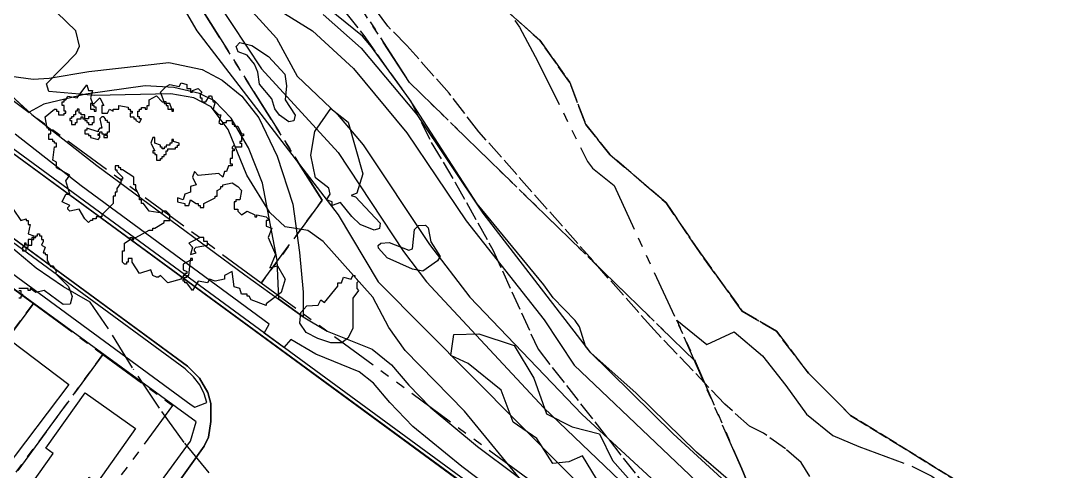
# Model space of a CAD drawing. Header units: metres. Extents: x -400 to 800, y -650 to 500.
# Drawn here: x -212.8 to -76.2, y 295.1 to 354.7 of the extents above; entities that cross this region are included whole.
import ezdxf

# ---------------------------------------------------------------- set-up
doc = ezdxf.new("R2010")
doc.units = ezdxf.units.M
doc.header["$LTSCALE"] = 2
for name, pattern in [('DASHDOT', [3.556, 2.54, -0.508, 0, -0.508]), ('DASHED', [1.524, 1.27, -0.254]), ('PHANTOM', [6.35, 3.175, -0.635, 0.635, -0.635, 0.635, -0.635])]:
    doc.linetypes.add(name, pattern=pattern)
for name, color, linetype in [('SITE-BLDG-EXIST', 7, 'CONTINUOUS'), ('SITE-FLOOD-LIMIT', 5, 'DASHED'), ('SITE-PATH', 84, 'CONTINUOUS'), ('SITE-PROPERTY', 7, 'PHANTOM'), ('SITE-ROAD-CURB', 7, 'CONTINUOUS'), ('SITE-ROAD-PAVED', 7, 'CONTINUOUS'), ('SITE-SETBACK-WATER', 1, 'DASHDOT'), ('SITE-TREE-CANOPY', 94, 'CONTINUOUS'), ('SITE-WATER-EDGE', 5, 'CONTINUOUS'), ('TOPO-CONTOUR-MAJOR', 8, 'CONTINUOUS'), ('TOPO-CONTOUR-MINOR', 9, 'CONTINUOUS')]:
    doc.layers.add(name, color=color, linetype=linetype)

msp = doc.modelspace()

# ---------------------------------------------------------------- linework, layer by layer
at = {"layer": 'SITE-BLDG-EXIST'}
for points in [[(-222.71, 300.93), (-214.09, 312.34), (-206.43, 306.54), (-215.05, 295.15)], [(-209.74, 290.1), (-212.38, 291.96), (-208.52, 297.44), (-209.47, 298.11), (-204.3, 305.43), (-197.63, 300.73), (-202.73, 293.49), (-203.81, 294.26), (-207.74, 288.68)]]:
    msp.add_lwpolyline(points, close=True, dxfattribs=at)
at = {"layer": 'SITE-FLOOD-LIMIT'}
for points in [[(-106.7, 291.81), (-109.49, 296.24), (-111.56, 298.02), (-114.46, 300.11), (-116.33, 301.02), (-119.58, 303.97), (-128.96, 313.8), (-152.14, 339.99), (-156.08, 345.1), (-161.69, 351.43), (-164.22, 353.99), (-170.33, 362.31)], [(-173.59, 360.49), (-167.38, 352.73), (-161.17, 344), (-158.46, 338.6), (-155.28, 333.29), (-150.3, 324.37), (-144.32, 311.21), (-130.53, 293.61), (-119.89, 277.32), (-110.7, 260.17), (-103.04, 242.28), (-96.96, 223.79), (-92.52, 204.85), (-89.75, 185.59), (-88.66, 166.16), (-89.27, 146.71), (-91.57, 127.38), (-95.55, 108.33), (-101.17, 89.7), (-108.39, 71.63)], [(-73.52, 284.35), (-102.93, 302.46), (-108.51, 308.04), (-112.76, 313.62), (-117.28, 316.28), (-122.86, 323.98), (-127.37, 330.62), (-134.81, 336.99), (-137.99, 340.98), (-140.12, 346.55), (-144.1, 352.13), (-151.81, 359.04)], [(-151.81, 359.04), (-144.1, 352.13), (-140.12, 346.55), (-137.99, 340.98), (-134.81, 336.99), (-127.37, 330.62), (-122.86, 323.98), (-117.28, 316.28), (-112.76, 313.62), (-108.51, 308.04), (-102.93, 302.46), (-73.52, 284.35)]]:
    msp.add_lwpolyline(points, dxfattribs=at)
at = {"layer": 'SITE-PATH'}
for points in [[(-215.04, 347.5), (-211.17, 346.97), (-209.03, 347.12), (-203.81, 347.97), (-193.21, 349.16), (-188.79, 348.27), (-186.15, 346.84), (-183.55, 344.7), (-181.27, 341.84), (-178.84, 336.78), (-176.8, 330.44), (-175.91, 324.03), (-175.42, 318.78), (-175.42, 315.52), (-178.64, 317.84), (-178.85, 323.02), (-180.79, 333.22), (-182.67, 337.86), (-184.94, 341.82), (-187.15, 344.12), (-189.16, 345.08), (-192.55, 345.88), (-196.35, 346.09), (-204.18, 344.97), (-209.75, 343.68), (-211.68, 342.62), (-216.91, 347.36)], [(-216.91, 347.36), (-211.33, 342.3), (-202.73, 335.55), (-183.15, 321.05), (-175.42, 315.52), (-172.23, 313.62), (-166.26, 311.23), (-163.7, 309.16), (-161.43, 306.46), (-158.59, 303.53), (-152.32, 298.36), (-142.19, 290.74), (-131.28, 282.2), (-102.03, 260.55), (-75.07, 241.04)], [(-52.02, 219.68), (-77.09, 238.29), (-104.04, 257.79), (-133.35, 279.49), (-144.27, 288.03), (-154.43, 295.68), (-160.91, 301.01), (-163.96, 304.17), (-166.1, 306.71), (-168.01, 308.24), (-173.75, 310.55), (-177.06, 312.53), (-177.98, 311.46), (-180.57, 313.33), (-179.91, 314.54), (-204.81, 332.83), (-213.53, 339.69)]]:
    msp.add_lwpolyline(points, dxfattribs=at)
at = {"layer": 'SITE-PROPERTY'}
for points in [[(-220.44, 437.68), (-161.35, 346.54), (-123.51, 309.63), (-117.34, 295.37), (-110.55, 278.87), (-104.72, 264.01), (-180.97, 319.98), (-172.9, 330.94), (-222.53, 409.76), (-261.99, 467.18), (-244.12, 491.51), (-245.08, 497.8), (-248.08, 500), (-239.92, 500)], [(-262.08, 379.52), (-246, 401.41), (-274.45, 450.19), (-261.99, 467.18), (-222.53, 409.76), (-172.9, 330.94), (-180.97, 319.98)], [(-234.66, 285.32), (-250.01, 296.58), (-226.47, 328.53), (-211.14, 317.28)], [(-225.45, 278.57), (-234.66, 285.32), (-211.14, 317.28), (-201.92, 310.53)], [(-201.92, 310.53), (-192.72, 303.78), (-216.24, 271.8), (-225.45, 278.57)]]:
    msp.add_lwpolyline(points, close=True, dxfattribs=at)
for points in [[(-147.41, 354.75), (-146.78, 353.87), (-144.35, 349.32), (-137.79, 336.08), (-137.1, 335.18), (-134.26, 332.9), (-123.51, 309.63), (-161.35, 346.54), (-220.44, 437.68)], [(-29.58, 208.85), (-104.72, 264.01), (-110.55, 278.87), (-117.34, 295.37), (-125.94, 315.06), (-121.98, 311.86), (-118.37, 313.54), (-114.59, 310.36), (-111.49, 306.44), (-108.76, 302.63), (-105.3, 299.82), (-101.85, 298.34), (-94.84, 295.73), (-92.2, 294.4), (-88.34, 291.56), (-81.92, 287.71), (-78.8, 286.88), (-72.22, 284.16)]]:
    msp.add_lwpolyline(points, dxfattribs=at)
at = {"layer": 'SITE-ROAD-CURB'}
for points in [[(-52.09, 218.48), (-304.09, 403.38)], [(-303.76, 403.75), (-50.55, 218.07)], [(-279.28, 374.01), (-190.73, 309), (-189.13, 307.37), (-188.04, 305.48), (-187.64, 304.02), (-187.63, 301.65), (-187.95, 299.57), (-188.53, 298.38), (-194.98, 289.35), (-199.52, 283.4), (-210.12, 268.87), (-215.01, 262.68)]]:
    msp.add_lwpolyline(points, dxfattribs=at)
for points in [[(-314.18, 394.72), (-292.4, 378.9), (-190.24, 303.88), (-189.78, 303.57), (-188.19, 304.18), (-188.51, 305.3), (-189.12, 306.49), (-189.92, 307.56), (-191.05, 308.62), (-309.73, 395.67), (-311.12, 396.44), (-312.79, 396.87)], [(-342, 357.2), (-365.64, 325.05), (-365.54, 323.83), (-319.95, 290.75), (-286.19, 265.52), (-269.28, 253.35), (-240.56, 232.07), (-239.95, 232.34), (-239.08, 233.09), (-237.99, 234.07), (-237.08, 235.2), (-190.32, 299.05), (-189.58, 301.61), (-221.52, 324.85), (-287.59, 373.62), (-314.73, 393.46), (-315.51, 393.1)]]:
    msp.add_lwpolyline(points, close=True, dxfattribs=at)
at = {"layer": 'SITE-ROAD-PAVED'}
for points in [[(-298.58, 399.26), (-144.34, 286.28), (-52.09, 218.48)], [(-215.01, 262.68), (-210.12, 268.87), (-199.52, 283.4), (-194.98, 289.35), (-188.53, 298.38), (-187.95, 299.57), (-187.63, 301.65), (-187.64, 304.02), (-188.04, 305.48), (-189.13, 307.37), (-190.73, 309), (-309.45, 396.08)]]:
    msp.add_lwpolyline(points, dxfattribs=at)
at = {"layer": 'SITE-SETBACK-WATER'}
msp.add_lwpolyline([(-71.87, 201.96), (-87.43, 210.99), (-109.52, 224.76), (-121.84, 231.74), (-129.81, 237.12), (-135.07, 241.13), (-144.49, 248.95), (-152.77, 256.94), (-158.37, 261.9), (-165.45, 268.86), (-170.5, 273.34), (-173.7, 276.44), (-177.31, 280.7), (-179.9, 284.32), (-181.58, 287.15), (-183.25, 289.32), (-191.16, 298.88), (-194.46, 303.43), (-198, 308.77), (-201.17, 313.94), (-203.64, 317.47), (-207.13, 319.46), (-210.75, 321.96), (-214.13, 324.77)], dxfattribs=at)
at = {"layer": 'SITE-TREE-CANOPY'}
for points in [[(-178.53, 342.22), (-179.16, 343.03), (-179.58, 344.35), (-181.2, 346.31), (-181.43, 347.9), (-181.87, 348.96), (-182.82, 350.13), (-184.03, 350.58), (-184.28, 351.29), (-183.79, 351.84), (-182.21, 351.43), (-180.01, 349.97), (-177.85, 347.62), (-177.63, 346.07), (-177.78, 344.22), (-176.48, 342.21), (-176.64, 341.45), (-177.31, 341.34)], [(-203.07, 343.75), (-202.32, 344.49), (-201.82, 343.49), (-202.07, 343.49), (-202.07, 342.49), (-201.32, 342.49), (-201.07, 342.99), (-200.57, 342.75), (-200.57, 342.99), (-199.82, 342.99), (-199.82, 343.49), (-198.57, 343.25), (-198.57, 342.99), (-198.32, 342.99), (-198.32, 342.74), (-198.07, 342.74), (-198.07, 342.49), (-198.32, 342.49), (-198.32, 341.99), (-197.82, 341.99), (-197.82, 341.74), (-197.57, 341.74), (-197.57, 341.49), (-197.07, 341.24), (-196.82, 341.74), (-197.07, 341.74), (-197.07, 341.99), (-197.32, 341.99), (-197.32, 342.74), (-197.07, 342.74), (-197.07, 342.99), (-196.82, 342.99), (-196.82, 343.24), (-196.32, 343.24), (-196.32, 342.99), (-196.07, 342.99), (-196.07, 343.49), (-195.82, 343.49), (-195.82, 344.25), (-194.82, 344.75), (-194.07, 343.99), (-193.82, 343.99), (-194.32, 345.25), (-193.57, 345.99), (-193.07, 346.25), (-191.82, 345.99), (-191.57, 346.49), (-190.82, 346.25), (-190.82, 345.75), (-190.32, 345.75), (-190.32, 345.25), (-190.07, 345.25), (-190.07, 345.49), (-189.32, 345.75), (-188.82, 345.25), (-189.07, 344.99), (-189.07, 344.49), (-188.82, 344.49), (-188.82, 343.99), (-188.32, 343.99), (-187.82, 344.75), (-187.57, 344.75), (-187.32, 343.99), (-187.07, 343.99), (-187.32, 342.99), (-186.57, 342.24), (-186.32, 342.24), (-186.57, 341.24), (-186.32, 341), (-186.07, 341), (-186.07, 341.24), (-185.57, 341.24), (-185.57, 341.5), (-184.82, 341.5), (-184.82, 341), (-184.57, 341), (-184.57, 340.74), (-184.07, 340.74), (-183.57, 339.74), (-183.32, 339.74), (-183.32, 339.49), (-183.57, 339.49), (-183.57, 338.74), (-183.82, 338.74), (-183.82, 338.49), (-183.57, 338.49), (-183.57, 337.99), (-184.32, 337.99), (-184.57, 338.25), (-184.82, 337.99), (-184.82, 337.75), (-184.57, 337.75), (-184.57, 337.49), (-184.82, 337.49), (-184.82, 336.49), (-185.07, 336.49), (-185.07, 335.75), (-184.82, 335.75), (-184.82, 335.49), (-185.32, 335.49), (-185.57, 334.74), (-185.82, 334.74), (-186.07, 333.99), (-186.57, 334.49), (-189.32, 334.24), (-189.82, 334.75), (-190.07, 333.99), (-189.57, 332.99), (-190.32, 332.74), (-190.32, 332), (-191.07, 331.74), (-191.32, 331), (-192.07, 331.24), (-192.07, 330.74), (-191.07, 330.5), (-191.07, 330.24), (-190.57, 330.24), (-190.32, 331), (-189.57, 330.5), (-189.32, 330.5), (-189.32, 330.24), (-189.07, 330.24), (-189.07, 330), (-188.57, 330), (-188.57, 330.5), (-187.07, 331.24), (-187.07, 331.5), (-186.82, 331.5), (-186.82, 332.24), (-186.32, 332.5), (-186.32, 332.74), (-186.07, 332.74), (-186.07, 333), (-184.82, 333.24), (-184.07, 332.74), (-183.57, 332.24), (-183.82, 331), (-184.32, 331), (-184.32, 330.74), (-184.57, 330.74), (-184.57, 329.74), (-184.07, 329.74), (-184.07, 329.49), (-183.57, 328.99), (-182.82, 329.49), (-181.82, 328.99), (-181.82, 328.75), (-181.57, 328.75), (-181.57, 328.99), (-180.32, 328.75), (-180.07, 328.49), (-180.07, 328.25), (-180.32, 328.25), (-180.32, 327.49), (-179.57, 327.25), (-180.07, 325.99), (-179.07, 323.74), (-179.82, 322), (-178.82, 322.24), (-177.82, 320.49), (-178.32, 318.75), (-180.32, 317.25), (-180.32, 316.99), (-182.32, 317.75), (-182.57, 318.25), (-182.82, 318.25), (-182.82, 318.49), (-183.57, 318.49), (-183.82, 319.24), (-184.57, 319.49), (-184.82, 321.5), (-185.82, 321), (-185.82, 320.49), (-187.07, 320.24), (-187.82, 320.5), (-188.07, 319.99), (-189.32, 320.24), (-190.07, 318.99), (-190.82, 320), (-191.07, 320), (-191.07, 320.24), (-191.32, 320.24), (-191.32, 320.5), (-191.07, 320.5), (-191.07, 320.74), (-190.82, 320.74), (-190.82, 321), (-190.57, 321), (-190.32, 322.99), (-191.32, 322.5), (-191.32, 321.74), (-190.82, 321.5), (-190.82, 321.24), (-191.07, 321.24), (-191.07, 321), (-191.32, 321), (-191.32, 320.74), (-191.57, 320.74), (-191.57, 320.5), (-193.32, 320), (-194.32, 321), (-194.57, 320.74), (-194.82, 320.74), (-195.32, 321), (-195.57, 321.74), (-197.07, 321.24), (-198.07, 322.74), (-198.07, 323.24), (-198.57, 323.24), (-198.57, 322.74), (-198.82, 322.74), (-198.82, 322.49), (-199.07, 322.49), (-199.32, 322.74), (-199.32, 324.25), (-199.07, 324.25), (-199.07, 325.25), (-198.32, 325.75), (-198.32, 325.99), (-198.07, 325.99), (-198.07, 325.75), (-197.82, 325.75), (-197.82, 325.99), (-197.57, 325.99), (-195.82, 326.99), (-195.32, 326.99), (-195.32, 327.24), (-195.07, 327.24), (-193.82, 327.99), (-193.82, 328.24), (-193.07, 328.24), (-193.07, 328.99), (-193.57, 329.5), (-194.07, 329.5), (-194.07, 329.24), (-195.82, 329.5), (-196.57, 330.5), (-196.82, 330.5), (-196.82, 331), (-197.07, 331), (-197.07, 331.5), (-197.57, 332.49), (-197.57, 332.99), (-197.82, 332.99), (-197.82, 333.99), (-199.32, 334.99), (-199.57, 334.99), (-199.57, 335.25), (-199.82, 335.25), (-199.82, 335.49), (-200.32, 335.49), (-200.32, 334.99), (-200.07, 334.99), (-200.07, 334.75), (-199.32, 333.99), (-199.32, 333.75), (-199.57, 333.75), (-199.57, 333.25), (-200.07, 332.49), (-200.07, 331.99), (-200.32, 331.99), (-200.32, 331.49), (-200.57, 331.49), (-200.57, 330.5), (-202.07, 329), (-202.07, 328.74), (-202.82, 328.74), (-202.82, 328.5), (-203.32, 328.5), (-203.32, 328.24), (-203.57, 328.24), (-203.82, 328), (-204.32, 328.5), (-205.07, 329.74), (-206.32, 329.5), (-206.57, 329.74), (-206.57, 330), (-206.32, 330.24), (-207.32, 330.74), (-206.82, 331.74), (-206.32, 331.74), (-206.82, 333.49), (-206.32, 334.25), (-208.07, 335.24), (-208.07, 335.99), (-208.57, 336.24), (-208.32, 338), (-208.07, 338), (-208.07, 338.5), (-208.32, 338.5), (-208.32, 338.74), (-208.57, 338.74), (-208.57, 339), (-209.07, 339), (-209.07, 339.74), (-208.82, 339.74), (-208.82, 340.24), (-209.07, 340.24), (-209.07, 340.49), (-209.32, 340.49), (-209.57, 341.99), (-208.32, 342.99), (-208.07, 342.99), (-208.07, 342.75), (-207.82, 342.75), (-207.82, 342.25), (-207.07, 342.25), (-207.07, 342.49), (-206.82, 342.49), (-206.82, 342.75), (-207.07, 342.75), (-207.07, 343.49), (-207.32, 343.49), (-207.32, 343.99), (-207.07, 343.99), (-207.07, 344.25), (-206.82, 344.25), (-206.57, 344.74), (-205.32, 344.49), (-204.07, 346.24), (-203.82, 345.49), (-203.32, 345.49), (-203.57, 344.49), (-203.32, 343.75)], [(-204.32, 342.25), (-204.82, 342.25), (-204.82, 342.49), (-205.07, 342.49), (-205.07, 342.99), (-205.32, 342.99), (-205.32, 342.75), (-205.57, 342.75), (-205.57, 342.25), (-205.82, 342.25), (-205.82, 341.99), (-206.07, 341.99), (-206.07, 341.75), (-206.32, 341.75), (-206.32, 341.49), (-206.07, 341.49), (-206.07, 340.99), (-205.57, 340.99), (-205.57, 341.24), (-205.32, 341.24), (-205.32, 341.74), (-204.82, 341.74), (-204.82, 341.99), (-204.57, 341.99), (-204.57, 341.74), (-204.32, 341.74)], [(-203.57, 343.75), (-203.57, 342.99), (-203.07, 342.99), (-203.07, 342.75), (-202.82, 342.75), (-202.82, 343.25), (-203.07, 343.25), (-203.07, 343.49), (-203.32, 343.49), (-203.32, 343.75)], [(-193.82, 343.74), (-193.57, 343.74), (-193.57, 343.99), (-193.82, 343.99)], [(-193.57, 343.49), (-193.32, 343.49), (-193.32, 342.99), (-192.82, 342.99), (-193.07, 343.74), (-193.57, 343.74)], [(-192.82, 342.74), (-192.57, 342.74), (-192.57, 342.99), (-192.82, 342.99)], [(-171.57, 330.25), (-171.57, 330.74), (-172.32, 330.99), (-171.82, 331.74), (-172.04, 332.53), (-173.8, 333.91), (-174.42, 336.89), (-173.88, 340.03), (-171.76, 343.08), (-169.48, 341.28), (-167.52, 334.45), (-168.31, 331.86), (-169.07, 331.55), (-168.47, 331.38), (-165.22, 327.93), (-165.3, 327.2), (-166, 326.99), (-167.87, 327.73), (-168.98, 328.78), (-170.48, 330.66)], [(-204.32, 341.49), (-204.07, 341.49), (-204.07, 341.24), (-203.82, 341.24), (-203.82, 340.99), (-203.32, 340.99), (-203.32, 341.24), (-203.07, 341.24), (-203.07, 341.99), (-203.82, 341.99), (-203.82, 341.74), (-204.32, 341.74)], [(-202.57, 339), (-202.32, 339.24), (-202.32, 339.5), (-202.57, 339.5), (-202.57, 339.74), (-202.32, 339.74), (-202.32, 340), (-202.07, 340), (-202.07, 339.74), (-201.82, 339.74), (-201.82, 339.24), (-201.32, 339.24), (-201.32, 339.5), (-201.57, 339.5), (-201.57, 339.74), (-201.32, 339.74), (-201.32, 340), (-201.07, 340), (-201.07, 341.24), (-201.32, 341.24), (-201.32, 341.49), (-201.57, 341.49), (-201.57, 341.74), (-201.82, 341.99), (-202.07, 341.99), (-202.32, 341.74), (-202.07, 340.5), (-202.32, 340.5), (-202.57, 340.24), (-202.57, 340), (-204.07, 340.49), (-204.07, 340.24), (-204.32, 340.24), (-204.32, 339.74), (-203.82, 339.74), (-203.82, 339.5), (-203.57, 339.5), (-203.57, 339.24)], [(-193.32, 337.74), (-192.32, 337.74), (-192.32, 337.99), (-192.07, 337.99), (-192.07, 338.24), (-191.82, 338.24), (-191.82, 338.49), (-192.57, 338.74), (-192.57, 339), (-192.82, 339), (-192.82, 338.49), (-193.07, 338.49), (-193.07, 338.24), (-193.57, 338.24), (-193.57, 337.99), (-193.82, 337.99), (-193.82, 337.74), (-194.07, 337.74), (-194.07, 337.99), (-194.32, 337.99), (-194.32, 338.24), (-195.07, 338.49), (-195.07, 339.24), (-195.32, 339.24), (-195.57, 338.49), (-195.07, 337.49), (-195.32, 337.49), (-195.32, 337.24), (-195.07, 337.24), (-195.07, 336.99), (-194.82, 336.99), (-194.82, 336.25), (-194.32, 336.25), (-194.32, 336.49), (-194.07, 336.49), (-194.07, 336.75), (-193.82, 336.75), (-193.82, 336.99), (-193.57, 336.99), (-193.57, 337.49), (-193.32, 337.49)], [(-165.48, 324.97), (-165.13, 325.26), (-164.01, 325.34), (-161.43, 324.34), (-160.96, 324.51), (-160.66, 327.09), (-160.16, 327.62), (-159.23, 327.64), (-158.87, 327.31), (-158.51, 325.42), (-157.28, 323.48), (-157.65, 322.91), (-159.59, 321.57), (-160.96, 321.84), (-164.28, 323.32), (-165.45, 324.6)], [(-212.07, 324.99), (-212.07, 325.24), (-212.32, 325.24), (-212.32, 324.74), (-212.57, 324.74), (-212.57, 324.24), (-212.07, 324.25), (-212.07, 324.74), (-211.82, 324.74), (-211.82, 324.99)], [(-211.82, 325.74), (-211.82, 324.99), (-211.32, 324.99), (-211.32, 325.74)], [(-211.32, 325.99), (-211.32, 325.74), (-211.07, 325.74), (-211.07, 325.99)], [(-189.82, 324.49), (-189.57, 324.74), (-188.07, 324.99), (-188.07, 325.49), (-188.57, 325.49), (-188.57, 325.99), (-189.07, 325.99), (-190.57, 325.25), (-190.07, 324.74), (-190.32, 323.74), (-189.57, 323.99), (-189.82, 324.24)], [(-190.07, 322.99), (-190.07, 323.24), (-190.32, 323.24), (-190.32, 322.99)], [(-170.82, 319.99), (-170.32, 319.99), (-170.07, 320.75), (-169.07, 320.49), (-168.82, 320.99), (-168.57, 320.99), (-168.57, 320.75), (-168.07, 320.25), (-168.32, 319.99), (-168.32, 319.25), (-168.07, 318.99), (-168.85, 317.99), (-168.84, 313.96), (-169.5, 312.69), (-170.29, 312.07), (-171.76, 312.08), (-173.48, 312.62), (-175.02, 313.45), (-175.87, 314.68), (-175.74, 316.09), (-174.95, 316.97), (-173.42, 317.04), (-173.07, 317.75), (-172.57, 317.41), (-170.82, 319.57)]]:
    msp.add_lwpolyline(points, close=True, dxfattribs=at)
for points in [[(-213.82, 329.74), (-212.82, 328.24), (-212.07, 328.5), (-212.07, 328.24), (-211.82, 328.24), (-211.82, 327.74), (-211.57, 327.74), (-211.82, 326.5), (-211.07, 326.24), (-211.07, 325.99), (-210.82, 325.99), (-210.82, 326.24), (-210.57, 326.24), (-210.57, 326.5), (-210.32, 326.5), (-210.32, 326.24), (-210.07, 326.24), (-210.07, 325.74), (-209.82, 325.74), (-209.82, 325.49), (-210.07, 324.99), (-209.57, 324.74), (-209.82, 323.99), (-209.57, 323.99), (-209.57, 323.75), (-209.32, 323.75), (-209.32, 323), (-208.82, 322.12), (-208.82, 322.25), (-208.57, 322.25), (-208.07, 321.49), (-208.26, 321.3), (-206.5, 319.51), (-206.02, 318.22), (-206.26, 317.19), (-207.18, 317.16), (-209.71, 319), (-210.82, 318.74), (-211.57, 319.24), (-211.57, 319), (-211.82, 319), (-211.82, 319.24), (-213.07, 319.24)], [(-213.07, 319), (-212.82, 319), (-212.82, 318.5), (-212.57, 318.5), (-212.57, 318.24), (-212.82, 318.24), (-212.82, 318), (-213.07, 318)], [(-136.56, 294.05), (-138.45, 297.1), (-140.25, 296.31), (-142.37, 296.08), (-144.49, 299.39), (-147.62, 301.58), (-149.19, 305.82), (-153.58, 309.34), (-155.85, 310.37), (-155.46, 313.19), (-152.17, 313.27), (-147.46, 311.7), (-144.87, 307.38), (-143.22, 302.68), (-139.78, 300.94), (-136.17, 300.01), (-134.44, 296.47), (-131.39, 293.02)]]:
    msp.add_lwpolyline(points, dxfattribs=at)
at = {"layer": 'SITE-WATER-EDGE'}
msp.add_lwpolyline([(-61.17, 253.54), (-83.92, 267.72), (-92.74, 272.62), (-96.7, 274.96), (-99.54, 276.92), (-109.51, 284.67), (-119.14, 293.96), (-123.33, 297.58), (-131.32, 305.42), (-137.33, 310.75), (-138.03, 311.64), (-138.85, 314.19), (-139.39, 315.03), (-142.3, 318.02), (-143.54, 319.76), (-152.4, 330.47), (-161.34, 344.34), (-166.39, 351.25), (-167.58, 352.66), (-175.82, 359.36)], dxfattribs=at)
at = {"layer": 'TOPO-CONTOUR-MAJOR'}
msp.add_lwpolyline([(-186.89, 357.35), (-180.93, 348.35), (-170.77, 337.26), (-162.15, 324.17), (-159.08, 320.14), (-143.56, 303.46), (-131.47, 291.9), (-116.94, 278.83), (-104.27, 269.03), (-99.23, 265.54), (-52.5, 237.52), (-32.22, 224.42), (-27.69, 220.9), (-23.66, 216.43), (-21.61, 212.33), (-20.94, 209.3), (-20.41, 201.24), (-18.09, 194.19), (-14.5, 188.14), (-9.55, 183.28), (-4.51, 179.83)], dxfattribs=at)
at = {"layer": 'TOPO-CONTOUR-MINOR'}
for points in [[(-193.02, 359.44), (-189.5, 353.39), (-170.77, 329.03), (-165.49, 320.14), (-134.49, 288.93), (-127.66, 282.86), (-123.41, 278.24), (-119.38, 275.12), (-109.3, 268.79), (-97.21, 260.36), (-73.31, 246.58), (-38.6, 225.43), (-28.91, 218.37), (-26.1, 215.35), (-24.36, 212.33), (-23.51, 209.3), (-23.17, 202.25), (-21.99, 196.2), (-17.61, 186.5), (-14.59, 181.71), (-10.56, 178.29), (-5.52, 175.52)], [(-184.87, 358.92), (-178.95, 352.38), (-176.21, 347.35), (-170.85, 342.31), (-167.49, 338.28), (-158.68, 325.07), (-153.35, 318.13), (-138.52, 302.61), (-118.37, 283.99), (-100.23, 269.41), (-67.99, 250.3), (-41.79, 233.9), (-29.7, 225.91), (-24.41, 221.39), (-20.99, 217.36), (-18.99, 213.33), (-18.2, 209.3), (-18.02, 201.24), (-15.81, 195.2), (-11.63, 189.15), (-4.97, 183.11)], [(-145.79, 292.94), (-154.05, 303.01), (-161.92, 311.07), (-164.07, 314.1), (-166.19, 318.13), (-172.78, 325.47), (-174.8, 326.94), (-177.82, 327.44), (-179.84, 329.33), (-182.86, 334.25), (-185.34, 340.29), (-187.6, 343.32), (-189.91, 344.51), (-192.94, 345.03), (-203.01, 344.79), (-209.07, 345.33), (-209.42, 346.34), (-205.49, 350.37), (-205.03, 351.34), (-205.5, 353.39), (-208.05, 355.78)], [(-178.83, 356.24), (-174.2, 353.39), (-168.75, 348.37), (-161.7, 339.85), (-153.85, 328.2), (-143.5, 315.1), (-139.53, 309.09), (-116.13, 286.89), (-103.26, 275.88), (-97.21, 271.32), (-82.29, 262.71), (-40.79, 236.99), (-36.75, 233.82), (-27.69, 227.78), (-21.38, 222.4), (-18.1, 218.37), (-15.79, 213.33), (-15.03, 209.3), (-15.14, 200.23), (-14.14, 197.21), (-12.57, 194.42), (-9.55, 190.56), (-2.65, 184.11)], [(-172.78, 355.52), (-167.74, 351.07), (-160.37, 342.31), (-151.65, 329.21), (-137.52, 310.94), (-126.43, 300.04), (-106.62, 281.85), (-96.2, 273.79), (-81.09, 265.1), (-39.78, 239.77), (-25.17, 229.46), (-17.75, 223.41), (-14.94, 219.38), (-10.36, 209.3), (-9.95, 204.27), (-10.23, 198.22), (-9.9, 196.2), (-9.03, 194.19), (-0.18, 185.12)]]:
    msp.add_lwpolyline(points, dxfattribs=at)

doc.saveas('drawing.dxf')
